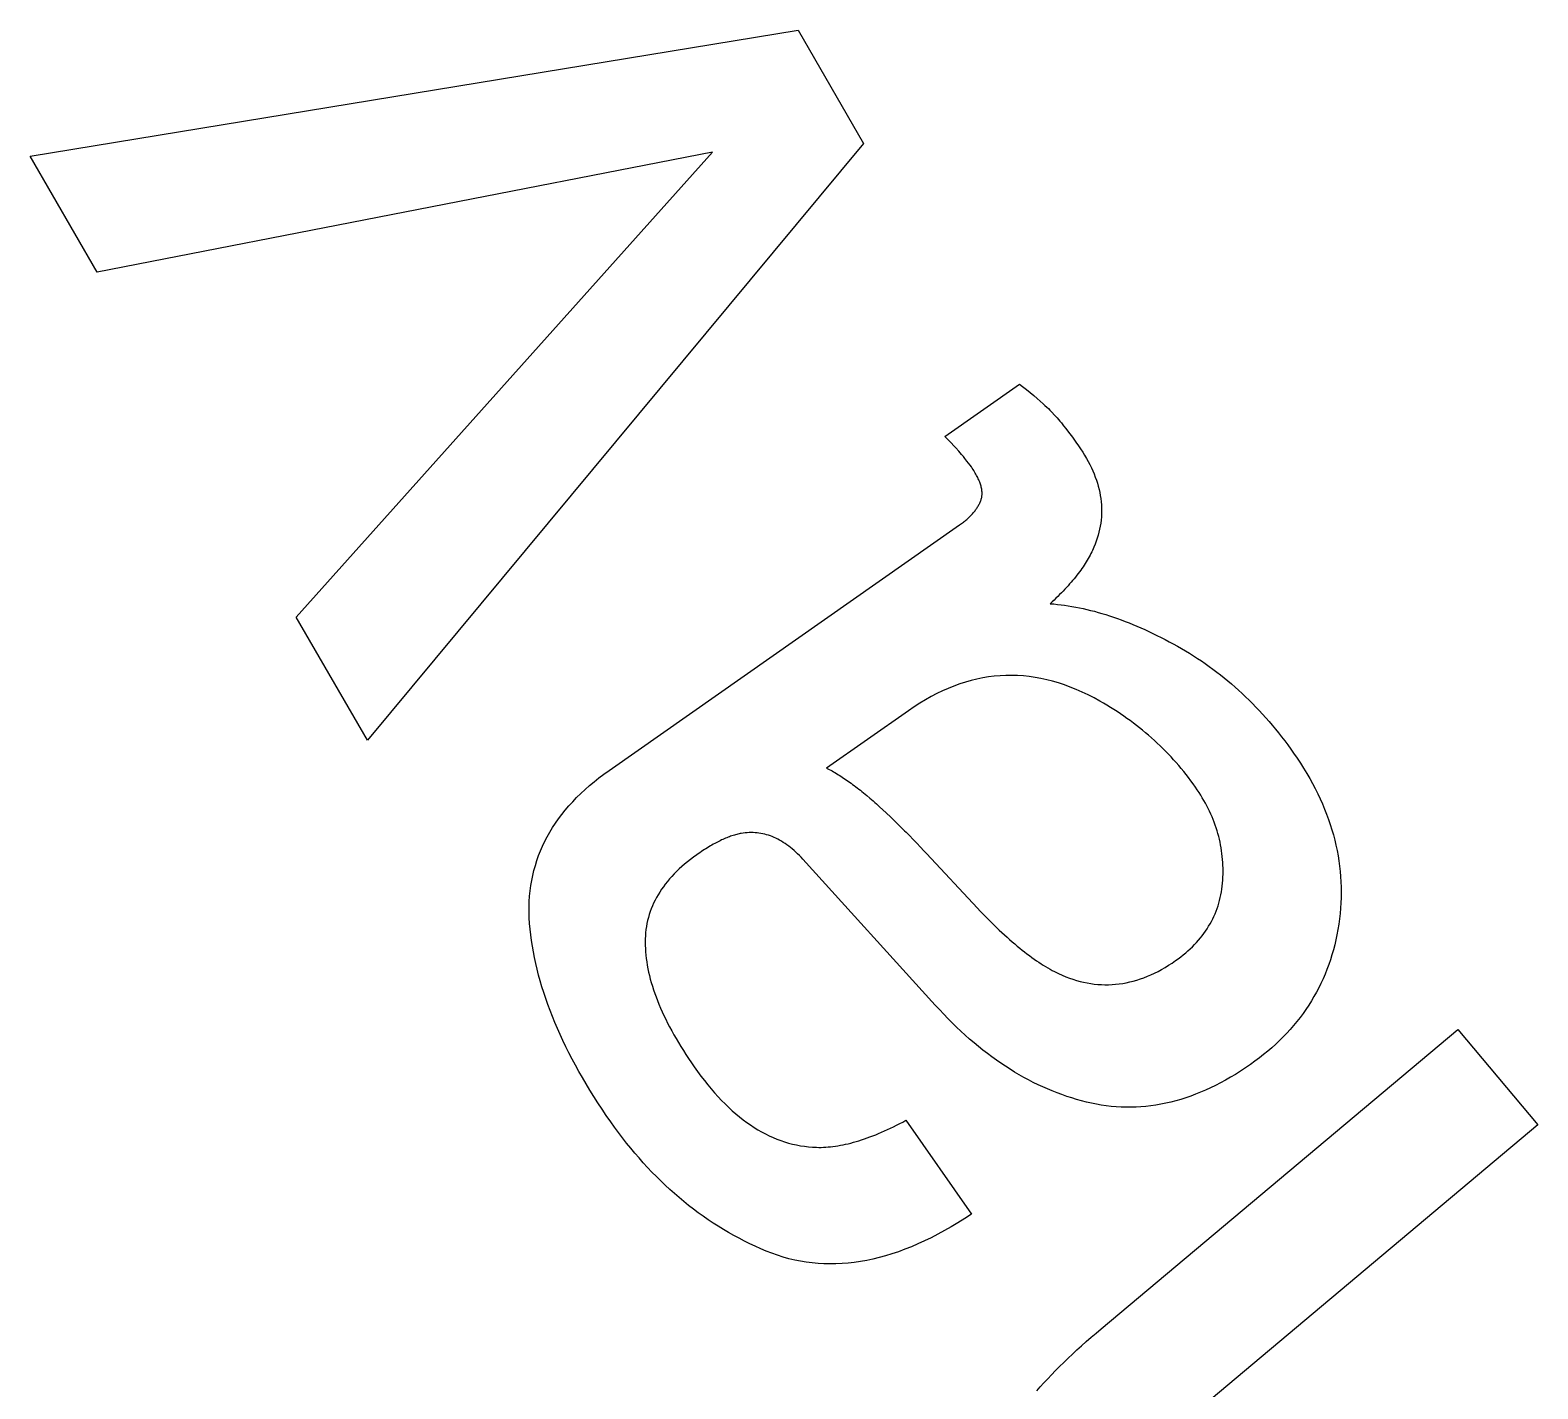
# Model space of a CAD drawing. Header units: metres. Extents: x -53 to 53, y -52 to 53.
# Drawn here: x -35.55 to -28.79, y -24.28 to -18.19 of the extents above; entities that cross this region are included whole.
import ezdxf

# ---------------------------------------------------------------- set-up
doc = ezdxf.new("R2010")
doc.units = ezdxf.units.M

msp = doc.modelspace()

# ---------------------------------------------------------------- linework, layer by layer
for p, q in [((-35.5491, -18.7551), (-32.1059, -18.1909)), ((-32.1059, -18.1909), (-31.8129, -18.6984)), ((-31.8129, -18.6984), (-34.0371, -21.374)), ((-35.2486, -19.2756), (-35.5491, -18.7551)), ((-32.4902, -18.7373), (-35.2486, -19.2756)), ((-34.3556, -20.8223), (-32.4902, -18.7373)), ((-31.4478, -20.0121), (-31.1127, -19.7775)), ((-31.1127, -19.7775), (-31.1002, -19.7874)), ((-31.1002, -19.7874), (-31.0822, -19.8018)), ((-31.0822, -19.8018), (-31.0652, -19.8156)), ((-31.0652, -19.8156), (-31.0491, -19.8289)), ((-31.0491, -19.8289), (-31.0341, -19.8416)), ((-31.0341, -19.8416), (-31.02, -19.8538)), ((-31.02, -19.8538), (-31.0069, -19.8655)), ((-31.0069, -19.8655), (-30.9987, -19.873)), ((-30.9987, -19.873), (-30.991, -19.8802)), ((-30.991, -19.8802), (-30.9837, -19.8872)), ((-30.9837, -19.8872), (-30.9768, -19.8939)), ((-30.9768, -19.8939), (-30.9736, -19.8972)), ((-30.9736, -19.8972), (-30.9673, -19.9036)), ((-30.9673, -19.9036), (-30.9559, -19.9159)), ((-30.9559, -19.9159), (-30.95, -19.9223)), ((-30.95, -19.9223), (-30.944, -19.9291)), ((-30.944, -19.9291), (-30.9378, -19.9363)), ((-30.9378, -19.9363), (-30.9315, -19.9437)), ((-30.9315, -19.9437), (-30.925, -19.9516)), ((-30.925, -19.9516), (-30.9151, -19.9639)), ((-30.9151, -19.9639), (-30.9048, -19.977)), ((-30.9048, -19.977), (-30.8978, -19.9862)), ((-30.8978, -19.9862), (-30.8869, -20.0005)), ((-30.8869, -20.0005), (-30.8757, -20.0157)), ((-31.4345, -20.0256), (-31.4478, -20.0121)), ((-31.4195, -20.0412), (-31.4345, -20.0256)), ((-31.4072, -20.0544), (-31.4195, -20.0412)), ((-31.3992, -20.063), (-31.4072, -20.0544)), ((-31.3857, -20.078), (-31.3992, -20.063)), ((-31.373, -20.0926), (-31.3857, -20.078)), ((-30.8757, -20.0157), (-30.8604, -20.037)), ((-30.8604, -20.037), (-30.8484, -20.0539)), ((-30.8484, -20.0539), (-30.8388, -20.068)), ((-30.8388, -20.068), (-30.8296, -20.0821)), ((-31.3644, -20.1026), (-31.373, -20.0926)), ((-31.3579, -20.1106), (-31.3644, -20.1026)), ((-31.3485, -20.1223), (-31.3579, -20.1106)), ((-31.3412, -20.1319), (-31.3485, -20.1223)), ((-31.3342, -20.1413), (-31.3412, -20.1319)), ((-31.3289, -20.1487), (-31.3342, -20.1413)), ((-30.8296, -20.0821), (-30.8209, -20.0961)), ((-30.8209, -20.0961), (-30.8127, -20.1102)), ((-30.8127, -20.1102), (-30.8049, -20.1242)), ((-30.8049, -20.1242), (-30.7977, -20.1382)), ((-30.7977, -20.1382), (-30.7908, -20.1521)), ((-31.3251, -20.1543), (-31.3289, -20.1487)), ((-31.3214, -20.1598), (-31.3251, -20.1543)), ((-31.3179, -20.1652), (-31.3214, -20.1598)), ((-31.3145, -20.1706), (-31.3179, -20.1652)), ((-31.3113, -20.1759), (-31.3145, -20.1706)), ((-31.3083, -20.1812), (-31.3113, -20.1759)), ((-31.3054, -20.1864), (-31.3083, -20.1812)), ((-31.3027, -20.1915), (-31.3054, -20.1864)), ((-31.3001, -20.1966), (-31.3027, -20.1915)), ((-31.2977, -20.2016), (-31.3001, -20.1966)), ((-31.2955, -20.2066), (-31.2977, -20.2016)), ((-31.2934, -20.2115), (-31.2955, -20.2066)), ((-31.2914, -20.2163), (-31.2934, -20.2115)), ((-30.7908, -20.1521), (-30.7845, -20.1661)), ((-30.7845, -20.1661), (-30.7787, -20.18)), ((-30.7787, -20.18), (-30.7733, -20.1939)), ((-30.7733, -20.1939), (-30.7683, -20.2078)), ((-30.7683, -20.2078), (-30.7639, -20.2217)), ((-31.2897, -20.2211), (-31.2914, -20.2163)), ((-31.2881, -20.2258), (-31.2897, -20.2211)), ((-31.2866, -20.2304), (-31.2881, -20.2258)), ((-31.2854, -20.235), (-31.2866, -20.2304)), ((-31.2842, -20.2395), (-31.2854, -20.235)), ((-31.2833, -20.244), (-31.2842, -20.2395)), ((-31.2825, -20.2484), (-31.2833, -20.244)), ((-31.2818, -20.2527), (-31.2825, -20.2484)), ((-31.2814, -20.257), (-31.2818, -20.2527)), ((-31.2818, -20.2812), (-31.2814, -20.2773)), ((-31.281, -20.2611), (-31.2814, -20.257)), ((-31.2814, -20.2773), (-31.281, -20.2734)), ((-31.2809, -20.2653), (-31.281, -20.2611)), ((-31.281, -20.2734), (-31.2809, -20.2694)), ((-31.2809, -20.2694), (-31.2809, -20.2653)), ((-30.7639, -20.2217), (-30.7599, -20.2355)), ((-30.7599, -20.2355), (-30.7564, -20.2494)), ((-30.7564, -20.2494), (-30.7533, -20.2632)), ((-30.7533, -20.2632), (-30.7508, -20.277)), ((-30.7508, -20.277), (-30.7487, -20.2907)), ((-31.3178, -20.3515), (-31.3151, -20.3482)), ((-31.3151, -20.3482), (-31.3125, -20.3448)), ((-31.3125, -20.3448), (-31.31, -20.3415)), ((-31.31, -20.3415), (-31.3076, -20.3381)), ((-31.3076, -20.3381), (-31.3052, -20.3347)), ((-31.3052, -20.3347), (-31.3029, -20.3313)), ((-31.3029, -20.3313), (-31.3008, -20.3278)), ((-31.3008, -20.3278), (-31.2987, -20.3244)), ((-31.2987, -20.3244), (-31.2967, -20.3209)), ((-31.2967, -20.3209), (-31.2948, -20.3174)), ((-31.2948, -20.3174), (-31.293, -20.3139)), ((-31.293, -20.3139), (-31.2913, -20.3104)), ((-31.2913, -20.3104), (-31.2897, -20.3069)), ((-31.2897, -20.3069), (-31.2881, -20.3033)), ((-31.2881, -20.3033), (-31.2867, -20.2997)), ((-31.2867, -20.2997), (-31.2854, -20.2961)), ((-31.2854, -20.2961), (-31.2843, -20.2925)), ((-31.2843, -20.2925), (-31.2833, -20.2888)), ((-31.2833, -20.2888), (-31.2825, -20.285)), ((-31.2825, -20.285), (-31.2818, -20.2812)), ((-30.7487, -20.2907), (-30.7471, -20.3045)), ((-30.7471, -20.3045), (-30.7459, -20.3182)), ((-30.7459, -20.3182), (-30.7452, -20.3319)), ((-30.745, -20.3456), (-30.7453, -20.3593)), ((-30.7452, -20.3319), (-30.745, -20.3456)), ((-32.9532, -21.5094), (-31.3813, -20.4087)), ((-31.3813, -20.4087), (-31.377, -20.4057)), ((-31.377, -20.4057), (-31.3728, -20.4026)), ((-31.3728, -20.4026), (-31.3687, -20.3996)), ((-31.3687, -20.3996), (-31.3647, -20.3965)), ((-31.3647, -20.3965), (-31.3608, -20.3934)), ((-31.3608, -20.3934), (-31.3569, -20.3902)), ((-31.3569, -20.3902), (-31.3532, -20.3871)), ((-31.3532, -20.3871), (-31.3495, -20.384)), ((-31.3495, -20.384), (-31.346, -20.3808)), ((-31.346, -20.3808), (-31.3425, -20.3776)), ((-31.3425, -20.3776), (-31.3391, -20.3744)), ((-31.3391, -20.3744), (-31.3358, -20.3712)), ((-31.3358, -20.3712), (-31.3326, -20.368)), ((-31.3326, -20.368), (-31.3294, -20.3647)), ((-31.3294, -20.3647), (-31.3264, -20.3615)), ((-31.3264, -20.3615), (-31.3234, -20.3582)), ((-31.3234, -20.3582), (-31.3206, -20.3549)), ((-31.3206, -20.3549), (-31.3178, -20.3515)), ((-30.751, -20.4138), (-30.7536, -20.4274)), ((-30.7489, -20.4002), (-30.751, -20.4138)), ((-30.7472, -20.3866), (-30.7489, -20.4002)), ((-30.746, -20.373), (-30.7472, -20.3866)), ((-30.7453, -20.3593), (-30.746, -20.373)), ((-30.7688, -20.4815), (-30.7738, -20.4949)), ((-30.7643, -20.468), (-30.7688, -20.4815)), ((-30.7603, -20.4545), (-30.7643, -20.468)), ((-30.7567, -20.4409), (-30.7603, -20.4545)), ((-30.7536, -20.4274), (-30.7567, -20.4409)), ((-30.7964, -20.5444), (-30.8004, -20.5518)), ((-30.7926, -20.5372), (-30.7964, -20.5444)), ((-30.789, -20.5299), (-30.7926, -20.5372)), ((-30.7856, -20.5227), (-30.789, -20.5299)), ((-30.7823, -20.5155), (-30.7856, -20.5227)), ((-30.7792, -20.5084), (-30.7823, -20.5155)), ((-30.7738, -20.4949), (-30.7792, -20.5084)), ((-30.8387, -20.6115), (-30.8443, -20.6191)), ((-30.8333, -20.6039), (-30.8387, -20.6115)), ((-30.828, -20.5963), (-30.8333, -20.6039)), ((-30.823, -20.5888), (-30.828, -20.5963)), ((-30.8181, -20.5814), (-30.823, -20.5888)), ((-30.8134, -20.5739), (-30.8181, -20.5814)), ((-30.8089, -20.5665), (-30.8134, -20.5739)), ((-30.8046, -20.5591), (-30.8089, -20.5665)), ((-30.8004, -20.5518), (-30.8046, -20.5591)), ((-30.8954, -20.6812), (-30.9026, -20.6891)), ((-30.8884, -20.6733), (-30.8954, -20.6812)), ((-30.8815, -20.6654), (-30.8884, -20.6733)), ((-30.8749, -20.6576), (-30.8815, -20.6654)), ((-30.8684, -20.6499), (-30.8749, -20.6576)), ((-30.8621, -20.6421), (-30.8684, -20.6499)), ((-30.856, -20.6344), (-30.8621, -20.6421)), ((-30.85, -20.6267), (-30.856, -20.6344)), ((-30.8443, -20.6191), (-30.85, -20.6267)), ((-30.9666, -20.7535), (-30.9754, -20.7617)), ((-30.9579, -20.7453), (-30.9666, -20.7535)), ((-30.9495, -20.7372), (-30.9579, -20.7453)), ((-30.9412, -20.7291), (-30.9495, -20.7372)), ((-30.9331, -20.721), (-30.9412, -20.7291)), ((-30.9252, -20.713), (-30.9331, -20.721)), ((-30.9175, -20.705), (-30.9252, -20.713)), ((-30.91, -20.697), (-30.9175, -20.705)), ((-30.9026, -20.6891), (-30.91, -20.697)), ((-30.9754, -20.7617), (-30.9593, -20.763)), ((-30.9593, -20.763), (-30.9431, -20.7646)), ((-30.9431, -20.7646), (-30.9268, -20.7665)), ((-30.9268, -20.7665), (-30.9105, -20.7687)), ((-30.9105, -20.7687), (-30.8941, -20.7711)), ((-30.8941, -20.7711), (-30.8776, -20.7738)), ((-30.8776, -20.7738), (-30.8611, -20.7768)), ((-30.8611, -20.7768), (-30.8445, -20.7801)), ((-30.8445, -20.7801), (-30.8278, -20.7836)), ((-30.8278, -20.7836), (-30.811, -20.7874)), ((-30.811, -20.7874), (-30.7942, -20.7915)), ((-30.7942, -20.7915), (-30.7773, -20.7959)), ((-30.7773, -20.7959), (-30.7603, -20.8006)), ((-30.7603, -20.8006), (-30.7432, -20.8055)), ((-30.7432, -20.8055), (-30.7261, -20.8107)), ((-30.7261, -20.8107), (-30.7089, -20.8162)), ((-30.7089, -20.8162), (-30.6916, -20.822)), ((-34.0371, -21.374), (-34.3556, -20.8223)), ((-30.6916, -20.822), (-30.6742, -20.828)), ((-30.6742, -20.828), (-30.6568, -20.8343)), ((-30.6568, -20.8343), (-30.6393, -20.8409)), ((-30.6393, -20.8409), (-30.6217, -20.8478)), ((-30.6217, -20.8478), (-30.6041, -20.855)), ((-30.6041, -20.855), (-30.5864, -20.8624)), ((-30.5864, -20.8624), (-30.5686, -20.8701)), ((-30.5686, -20.8701), (-30.5507, -20.8781)), ((-30.5507, -20.8781), (-30.5328, -20.8864)), ((-30.5328, -20.8864), (-30.5147, -20.8949)), ((-30.5147, -20.8949), (-30.4966, -20.9037)), ((-30.4966, -20.9037), (-30.4785, -20.9128)), ((-30.4785, -20.9128), (-30.4602, -20.9222)), ((-30.4602, -20.9222), (-30.4419, -20.9319)), ((-30.4419, -20.9319), (-30.4235, -20.9418)), ((-30.4235, -20.9418), (-30.4051, -20.952)), ((-30.4051, -20.952), (-30.3867, -20.9625)), ((-30.3867, -20.9625), (-30.3685, -20.9732)), ((-30.3685, -20.9732), (-30.3504, -20.9841)), ((-30.3504, -20.9841), (-30.3325, -20.9953)), ((-30.3325, -20.9953), (-30.3148, -21.0068)), ((-30.3148, -21.0068), (-30.2972, -21.0185)), ((-30.2972, -21.0185), (-30.2798, -21.0305)), ((-31.2519, -21.0901), (-31.2778, -21.0944)), ((-31.2259, -21.0869), (-31.2519, -21.0901)), ((-31.1999, -21.0846), (-31.2259, -21.0869)), ((-31.1739, -21.0833), (-31.1999, -21.0846)), ((-31.1478, -21.083), (-31.1739, -21.0833)), ((-31.1217, -21.0837), (-31.1478, -21.083)), ((-31.0956, -21.0854), (-31.1217, -21.0837)), ((-31.0694, -21.0882), (-31.0956, -21.0854)), ((-31.0432, -21.0919), (-31.0694, -21.0882)), ((-31.0169, -21.0966), (-31.0432, -21.0919)), ((-30.2798, -21.0305), (-30.2626, -21.0427)), ((-30.2626, -21.0427), (-30.2455, -21.0552)), ((-30.2455, -21.0552), (-30.2285, -21.0679)), ((-30.2285, -21.0679), (-30.2118, -21.0809)), ((-30.2118, -21.0809), (-30.1952, -21.0942)), ((-31.4582, -21.1525), (-31.4838, -21.1648)), ((-31.4325, -21.1412), (-31.4582, -21.1525)), ((-31.4068, -21.1309), (-31.4325, -21.1412)), ((-31.3811, -21.1216), (-31.4068, -21.1309)), ((-31.3553, -21.1133), (-31.3811, -21.1216)), ((-31.3295, -21.106), (-31.3553, -21.1133)), ((-31.3037, -21.0997), (-31.3295, -21.106)), ((-31.2778, -21.0944), (-31.3037, -21.0997)), ((-30.9906, -21.1023), (-31.0169, -21.0966)), ((-30.9643, -21.109), (-30.9906, -21.1023)), ((-30.9379, -21.1168), (-30.9643, -21.109)), ((-30.9115, -21.1255), (-30.9379, -21.1168)), ((-30.8851, -21.1352), (-30.9115, -21.1255)), ((-30.8586, -21.1459), (-30.8851, -21.1352)), ((-30.8321, -21.1577), (-30.8586, -21.1459)), ((-30.8055, -21.1704), (-30.8321, -21.1577)), ((-30.1952, -21.0942), (-30.1787, -21.1077)), ((-30.1787, -21.1077), (-30.1624, -21.1214)), ((-30.1624, -21.1214), (-30.1463, -21.1355)), ((-30.1463, -21.1355), (-30.1304, -21.1497)), ((-30.1304, -21.1497), (-30.1146, -21.1643)), ((-31.5859, -21.2239), (-31.6114, -21.2412)), ((-31.5604, -21.2076), (-31.5859, -21.2239)), ((-31.5349, -21.1924), (-31.5604, -21.2076)), ((-31.5094, -21.1781), (-31.5349, -21.1924)), ((-31.4838, -21.1648), (-31.5094, -21.1781)), ((-30.7789, -21.1841), (-30.8055, -21.1704)), ((-30.7523, -21.1989), (-30.7789, -21.1841)), ((-30.7365, -21.2079), (-30.7523, -21.1989)), ((-30.7209, -21.217), (-30.7365, -21.2079)), ((-30.7055, -21.2264), (-30.7209, -21.217)), ((-30.6902, -21.2359), (-30.7055, -21.2264)), ((-30.1146, -21.1643), (-30.0989, -21.1791)), ((-30.0989, -21.1791), (-30.0835, -21.1941)), ((-30.0835, -21.1941), (-30.0681, -21.2094)), ((-30.0681, -21.2094), (-30.053, -21.225)), ((-30.053, -21.225), (-30.038, -21.2408)), ((-31.6114, -21.2412), (-31.9783, -21.4982)), ((-30.6751, -21.2456), (-30.6902, -21.2359)), ((-30.6602, -21.2554), (-30.6751, -21.2456)), ((-30.6455, -21.2655), (-30.6602, -21.2554)), ((-30.631, -21.2756), (-30.6455, -21.2655)), ((-30.6166, -21.286), (-30.631, -21.2756)), ((-30.6024, -21.2965), (-30.6166, -21.286)), ((-30.038, -21.2408), (-30.0231, -21.2569)), ((-30.0231, -21.2569), (-30.0085, -21.2732)), ((-30.0085, -21.2732), (-29.994, -21.2898)), ((-29.994, -21.2898), (-29.9796, -21.3066)), ((-30.5883, -21.3071), (-30.6024, -21.2965)), ((-30.5745, -21.318), (-30.5883, -21.3071)), ((-30.5608, -21.329), (-30.5745, -21.318)), ((-30.5473, -21.3401), (-30.5608, -21.329)), ((-30.534, -21.3515), (-30.5473, -21.3401)), ((-30.5208, -21.363), (-30.534, -21.3515)), ((-29.9796, -21.3066), (-29.9654, -21.3237)), ((-29.9654, -21.3237), (-29.9514, -21.3411)), ((-29.9514, -21.3411), (-29.9375, -21.3587)), ((-29.9375, -21.3587), (-29.9238, -21.3766)), ((-30.5078, -21.3746), (-30.5208, -21.363)), ((-30.495, -21.3865), (-30.5078, -21.3746)), ((-30.4824, -21.3985), (-30.495, -21.3865)), ((-30.4699, -21.4106), (-30.4824, -21.3985)), ((-30.4577, -21.423), (-30.4699, -21.4106)), ((-30.4456, -21.4355), (-30.4577, -21.423)), ((-29.9238, -21.3766), (-29.9103, -21.3947)), ((-29.9103, -21.3947), (-29.8969, -21.4131)), ((-29.8969, -21.4131), (-29.8837, -21.4317)), ((-30.4336, -21.4481), (-30.4456, -21.4355)), ((-30.4219, -21.461), (-30.4336, -21.4481)), ((-30.4103, -21.4739), (-30.4219, -21.461)), ((-30.3989, -21.4871), (-30.4103, -21.4739)), ((-30.3877, -21.5004), (-30.3989, -21.4871)), ((-29.8837, -21.4317), (-29.8681, -21.4543)), ((-29.8681, -21.4543), (-29.8532, -21.477)), ((-29.8532, -21.477), (-29.8389, -21.4996)), ((-33.041, -21.5773), (-33.0202, -21.5599)), ((-33.0202, -21.5599), (-32.9986, -21.5428)), ((-32.9986, -21.5428), (-32.9763, -21.526)), ((-32.9763, -21.526), (-32.9532, -21.5094)), ((-31.9783, -21.4982), (-31.9721, -21.5014)), ((-31.9721, -21.5014), (-31.9659, -21.5047)), ((-31.9659, -21.5047), (-31.9596, -21.5081)), ((-31.9596, -21.5081), (-31.9533, -21.5116)), ((-31.9533, -21.5116), (-31.9469, -21.5152)), ((-31.9469, -21.5152), (-31.9406, -21.5189)), ((-31.9406, -21.5189), (-31.9341, -21.5227)), ((-31.9341, -21.5227), (-31.9277, -21.5267)), ((-31.9277, -21.5267), (-31.9212, -21.5307)), ((-31.9212, -21.5307), (-31.9147, -21.5348)), ((-31.9147, -21.5348), (-31.9081, -21.5391)), ((-31.9081, -21.5391), (-31.9015, -21.5434)), ((-31.9015, -21.5434), (-31.8948, -21.5479)), ((-31.8948, -21.5479), (-31.8882, -21.5524)), ((-31.8882, -21.5524), (-31.8815, -21.5571)), ((-31.8815, -21.5571), (-31.8747, -21.5619)), ((-31.8747, -21.5619), (-31.868, -21.5667)), ((-30.3767, -21.5139), (-30.3877, -21.5004)), ((-30.3658, -21.5275), (-30.3767, -21.5139)), ((-30.3551, -21.5414), (-30.3658, -21.5275)), ((-30.3446, -21.5553), (-30.3551, -21.5414)), ((-30.3342, -21.5695), (-30.3446, -21.5553)), ((-29.8389, -21.4996), (-29.8251, -21.5224)), ((-29.8251, -21.5224), (-29.8119, -21.5451)), ((-29.8119, -21.5451), (-29.7993, -21.5679)), ((-33.1165, -21.6493), (-33.0988, -21.6309)), ((-33.0988, -21.6309), (-33.0803, -21.6128)), ((-33.0803, -21.6128), (-33.061, -21.5949)), ((-33.061, -21.5949), (-33.041, -21.5773)), ((-31.868, -21.5667), (-31.8611, -21.5717)), ((-31.8611, -21.5717), (-31.8543, -21.5768)), ((-31.8543, -21.5768), (-31.8474, -21.582)), ((-31.8474, -21.582), (-31.8405, -21.5873)), ((-31.8405, -21.5873), (-31.8335, -21.5927)), ((-31.8335, -21.5927), (-31.8265, -21.5982)), ((-31.8265, -21.5982), (-31.8195, -21.6038)), ((-31.8195, -21.6038), (-31.8124, -21.6095)), ((-31.8124, -21.6095), (-31.8053, -21.6153)), ((-31.8053, -21.6153), (-31.7982, -21.6212)), ((-31.7982, -21.6212), (-31.7838, -21.6334)), ((-30.3241, -21.5838), (-30.3342, -21.5695)), ((-30.3159, -21.5956), (-30.3241, -21.5838)), ((-30.3081, -21.6075), (-30.3159, -21.5956)), ((-30.3005, -21.6195), (-30.3081, -21.6075)), ((-30.2932, -21.6315), (-30.3005, -21.6195)), ((-30.2861, -21.6435), (-30.2932, -21.6315)), ((-29.7993, -21.5679), (-29.7873, -21.5908)), ((-29.7873, -21.5908), (-29.7759, -21.6137)), ((-29.7759, -21.6137), (-29.7651, -21.6366)), ((-33.165, -21.7061), (-33.1496, -21.6869)), ((-33.1496, -21.6869), (-33.1334, -21.668)), ((-33.1334, -21.668), (-33.1165, -21.6493)), ((-31.7838, -21.6334), (-31.7766, -21.6396)), ((-31.7766, -21.6396), (-31.7693, -21.646)), ((-31.7693, -21.646), (-31.762, -21.6524)), ((-31.762, -21.6524), (-31.7547, -21.659)), ((-31.7547, -21.659), (-31.7402, -21.6722)), ((-31.7402, -21.6722), (-31.7258, -21.6854)), ((-31.7258, -21.6854), (-31.7115, -21.6987)), ((-31.7115, -21.6987), (-31.6903, -21.7187)), ((-30.2794, -21.6556), (-30.2861, -21.6435)), ((-30.2729, -21.6678), (-30.2794, -21.6556)), ((-30.2667, -21.6799), (-30.2729, -21.6678)), ((-30.2608, -21.6922), (-30.2667, -21.6799)), ((-30.2552, -21.7045), (-30.2608, -21.6922)), ((-29.7651, -21.6366), (-29.7549, -21.6595)), ((-29.7549, -21.6595), (-29.7452, -21.6825)), ((-29.7452, -21.6825), (-29.7361, -21.7056)), ((-33.219, -21.7855), (-33.2066, -21.7653)), ((-33.2066, -21.7653), (-33.1935, -21.7453)), ((-33.1935, -21.7453), (-33.1797, -21.7256)), ((-33.1797, -21.7256), (-33.165, -21.7061)), ((-31.6903, -21.7187), (-31.6694, -21.7388)), ((-31.6694, -21.7388), (-31.6556, -21.7522)), ((-31.6556, -21.7522), (-31.642, -21.7657)), ((-31.642, -21.7657), (-31.6284, -21.7791)), ((-30.2498, -21.7168), (-30.2552, -21.7045)), ((-30.2447, -21.7292), (-30.2498, -21.7168)), ((-30.2399, -21.7417), (-30.2447, -21.7292)), ((-30.2353, -21.7542), (-30.2399, -21.7417)), ((-30.2311, -21.7667), (-30.2353, -21.7542)), ((-30.2271, -21.7793), (-30.2311, -21.7667)), ((-29.7361, -21.7056), (-29.7277, -21.7287)), ((-29.7277, -21.7287), (-29.7198, -21.7518)), ((-29.7198, -21.7518), (-29.7125, -21.7749)), ((-33.2514, -21.8478), (-33.2413, -21.8268)), ((-33.2413, -21.8268), (-33.2305, -21.806)), ((-33.2305, -21.806), (-33.219, -21.7855)), ((-32.4734, -21.8333), (-32.4797, -21.8367)), ((-32.4671, -21.83), (-32.4734, -21.8333)), ((-32.4609, -21.8269), (-32.4671, -21.83)), ((-32.4548, -21.8239), (-32.4609, -21.8269)), ((-32.4487, -21.8209), (-32.4548, -21.8239)), ((-32.4427, -21.8181), (-32.4487, -21.8209)), ((-32.4368, -21.8155), (-32.4427, -21.8181)), ((-32.4309, -21.8129), (-32.4368, -21.8155)), ((-32.4251, -21.8105), (-32.4309, -21.8129)), ((-32.4194, -21.8082), (-32.4251, -21.8105)), ((-32.4137, -21.8061), (-32.4194, -21.8082)), ((-32.4081, -21.804), (-32.4137, -21.8061)), ((-32.4025, -21.8021), (-32.4081, -21.804)), ((-32.397, -21.8003), (-32.4025, -21.8021)), ((-32.3916, -21.7987), (-32.397, -21.8003)), ((-32.3862, -21.7971), (-32.3916, -21.7987)), ((-32.3809, -21.7957), (-32.3862, -21.7971)), ((-32.3757, -21.7944), (-32.3809, -21.7957)), ((-32.3705, -21.7933), (-32.3757, -21.7944)), ((-32.3654, -21.7922), (-32.3705, -21.7933)), ((-32.3603, -21.7913), (-32.3654, -21.7922)), ((-32.3514, -21.7899), (-32.3603, -21.7913)), ((-32.3425, -21.7889), (-32.3514, -21.7899)), ((-32.3337, -21.7881), (-32.3425, -21.7889)), ((-32.3249, -21.7877), (-32.3337, -21.7881)), ((-32.3161, -21.7875), (-32.3249, -21.7877)), ((-32.3074, -21.7877), (-32.3161, -21.7875)), ((-32.2986, -21.7881), (-32.3074, -21.7877)), ((-32.29, -21.7889), (-32.2986, -21.7881)), ((-32.2813, -21.79), (-32.29, -21.7889)), ((-32.2727, -21.7913), (-32.2813, -21.79)), ((-32.2642, -21.793), (-32.2727, -21.7913)), ((-32.2556, -21.795), (-32.2642, -21.793)), ((-32.2471, -21.7973), (-32.2556, -21.795)), ((-32.2386, -21.7999), (-32.2471, -21.7973)), ((-32.2302, -21.8027), (-32.2386, -21.7999)), ((-32.2218, -21.8059), (-32.2302, -21.8027)), ((-32.2134, -21.8094), (-32.2218, -21.8059)), ((-32.2051, -21.8132), (-32.2134, -21.8094)), ((-32.1968, -21.8174), (-32.2051, -21.8132)), ((-32.1885, -21.8218), (-32.1968, -21.8174)), ((-32.1803, -21.8265), (-32.1885, -21.8218)), ((-32.1721, -21.8315), (-32.1803, -21.8265)), ((-32.1639, -21.8368), (-32.1721, -21.8315)), ((-31.6284, -21.7791), (-31.6216, -21.7859)), ((-31.6216, -21.7859), (-31.6083, -21.7995)), ((-31.6083, -21.7995), (-31.5884, -21.8199)), ((-31.5884, -21.8199), (-31.5753, -21.8335)), ((-31.5753, -21.8335), (-31.5559, -21.8541)), ((-30.2234, -21.7919), (-30.2271, -21.7793)), ((-30.2199, -21.8046), (-30.2234, -21.7919)), ((-30.2168, -21.8174), (-30.2199, -21.8046)), ((-30.2139, -21.8302), (-30.2168, -21.8174)), ((-30.2113, -21.843), (-30.2139, -21.8302)), ((-29.7125, -21.7749), (-29.7057, -21.7981)), ((-29.7057, -21.7981), (-29.6996, -21.8213)), ((-29.6996, -21.8213), (-29.6941, -21.8446)), ((-33.2769, -21.9125), (-33.2691, -21.8907)), ((-33.2691, -21.8907), (-33.2606, -21.8691)), ((-33.2606, -21.8691), (-33.2514, -21.8478)), ((-32.5746, -21.8976), (-32.5883, -21.9079)), ((-32.5603, -21.8874), (-32.5746, -21.8976)), ((-32.5533, -21.8825), (-32.5603, -21.8874)), ((-32.5463, -21.8777), (-32.5533, -21.8825)), ((-32.5393, -21.8731), (-32.5463, -21.8777)), ((-32.5325, -21.8685), (-32.5393, -21.8731)), ((-32.5256, -21.8641), (-32.5325, -21.8685)), ((-32.5189, -21.8598), (-32.5256, -21.8641)), ((-32.5122, -21.8557), (-32.5189, -21.8598)), ((-32.5056, -21.8516), (-32.5122, -21.8557)), ((-32.499, -21.8477), (-32.5056, -21.8516)), ((-32.4925, -21.8439), (-32.499, -21.8477)), ((-32.4861, -21.8403), (-32.4925, -21.8439)), ((-32.4797, -21.8367), (-32.4861, -21.8403)), ((-32.1558, -21.8425), (-32.1639, -21.8368)), ((-32.1477, -21.8484), (-32.1558, -21.8425)), ((-32.1396, -21.8546), (-32.1477, -21.8484)), ((-32.1316, -21.8611), (-32.1396, -21.8546)), ((-32.1236, -21.868), (-32.1316, -21.8611)), ((-32.1156, -21.8751), (-32.1236, -21.868)), ((-32.1077, -21.8826), (-32.1156, -21.8751)), ((-32.0998, -21.8903), (-32.1077, -21.8826)), ((-32.092, -21.8984), (-32.0998, -21.8903)), ((-32.0841, -21.9068), (-32.092, -21.8984)), ((-31.5559, -21.8541), (-31.5431, -21.8678)), ((-31.5431, -21.8678), (-31.5304, -21.8816)), ((-31.5304, -21.8816), (-31.3015, -22.1266)), ((-30.209, -21.8559), (-30.2113, -21.843)), ((-30.2069, -21.8688), (-30.209, -21.8559)), ((-30.2051, -21.8818), (-30.2069, -21.8688)), ((-30.2036, -21.8949), (-30.2051, -21.8818)), ((-30.2024, -21.908), (-30.2036, -21.8949)), ((-29.6941, -21.8446), (-29.6891, -21.8679)), ((-29.6891, -21.8679), (-29.6848, -21.8913)), ((-29.6848, -21.8913), (-29.681, -21.9147)), ((-33.2954, -21.9795), (-33.29, -21.9569)), ((-33.29, -21.9569), (-33.2838, -21.9346)), ((-33.2838, -21.9346), (-33.2769, -21.9125)), ((-32.6504, -21.9615), (-32.6615, -21.9726)), ((-32.6389, -21.9505), (-32.6504, -21.9615)), ((-32.627, -21.9397), (-32.6389, -21.9505)), ((-32.6145, -21.9289), (-32.627, -21.9397)), ((-32.6017, -21.9184), (-32.6145, -21.9289)), ((-32.5883, -21.9079), (-32.6017, -21.9184)), ((-31.4908, -22.5607), (-32.0841, -21.9068)), ((-30.2015, -21.9211), (-30.2024, -21.908)), ((-30.2008, -21.9343), (-30.2015, -21.9211)), ((-30.2004, -21.9476), (-30.2008, -21.9343)), ((-30.2005, -21.9742), (-30.2003, -21.9608)), ((-30.2003, -21.9608), (-30.2004, -21.9476)), ((-29.681, -21.9147), (-29.6778, -21.9381)), ((-29.6778, -21.9381), (-29.6752, -21.9615)), ((-29.6752, -21.9615), (-29.6731, -21.985)), ((-33.3071, -22.0489), (-33.3039, -22.0255)), ((-33.3039, -22.0255), (-33.3001, -22.0024)), ((-33.3001, -22.0024), (-33.2954, -21.9795)), ((-32.71, -22.0301), (-32.7184, -22.042)), ((-32.7012, -22.0183), (-32.71, -22.0301)), ((-32.692, -22.0067), (-32.7012, -22.0183)), ((-32.6823, -21.9952), (-32.692, -22.0067)), ((-32.6721, -21.9838), (-32.6823, -21.9952)), ((-32.6615, -21.9726), (-32.6721, -21.9838)), ((-30.2057, -22.0408), (-30.204, -22.0277)), ((-30.204, -22.0277), (-30.2026, -22.0144)), ((-30.2026, -22.0144), (-30.2016, -22.001)), ((-30.2016, -22.001), (-30.2009, -21.9876)), ((-30.2009, -21.9876), (-30.2005, -21.9742)), ((-29.6731, -21.985), (-29.6717, -22.0086)), ((-29.6717, -22.0086), (-29.6709, -22.0322)), ((-29.6709, -22.0322), (-29.6706, -22.0558)), ((-33.3118, -22.1206), (-33.311, -22.0965)), ((-33.311, -22.0965), (-33.3094, -22.0725)), ((-33.3094, -22.0725), (-33.3071, -22.0489)), ((-32.7534, -22.1035), (-32.759, -22.1162)), ((-32.7473, -22.0909), (-32.7534, -22.1035)), ((-32.7407, -22.0785), (-32.7473, -22.0909)), ((-32.7337, -22.0662), (-32.7407, -22.0785)), ((-32.7263, -22.054), (-32.7337, -22.0662)), ((-32.7184, -22.042), (-32.7263, -22.054)), ((-30.2229, -22.116), (-30.2192, -22.1039)), ((-30.2192, -22.1039), (-30.2158, -22.0915)), ((-30.2158, -22.0915), (-30.2128, -22.0791)), ((-30.2128, -22.0791), (-30.2101, -22.0664)), ((-30.2101, -22.0664), (-30.2077, -22.0537)), ((-30.2077, -22.0537), (-30.2057, -22.0408)), ((-29.6718, -22.1031), (-29.6733, -22.1269)), ((-29.6709, -22.0794), (-29.6718, -22.1031)), ((-29.6706, -22.0558), (-29.6709, -22.0794)), ((-33.3118, -22.1451), (-33.3118, -22.1206)), ((-33.3111, -22.1698), (-33.3118, -22.1451)), ((-33.3096, -22.1947), (-33.3111, -22.1698)), ((-32.7771, -22.1683), (-32.7805, -22.1817)), ((-32.7732, -22.1551), (-32.7771, -22.1683)), ((-32.769, -22.142), (-32.7732, -22.1551)), ((-32.7642, -22.129), (-32.769, -22.142)), ((-32.759, -22.1162), (-32.7642, -22.129)), ((-31.3015, -22.1266), (-31.289, -22.1398)), ((-31.289, -22.1398), (-31.2765, -22.1527)), ((-31.2765, -22.1527), (-31.2642, -22.1653)), ((-31.2642, -22.1653), (-31.2519, -22.1777)), ((-30.2465, -22.1745), (-30.2411, -22.1631)), ((-30.2411, -22.1631), (-30.2361, -22.1516)), ((-30.2361, -22.1516), (-30.2314, -22.1399)), ((-30.2314, -22.1399), (-30.227, -22.128)), ((-30.227, -22.128), (-30.2229, -22.116)), ((-29.6754, -22.1506), (-29.6781, -22.1745)), ((-29.6733, -22.1269), (-29.6754, -22.1506)), ((-33.3073, -22.22), (-33.3096, -22.1947)), ((-33.3045, -22.2454), (-33.3073, -22.22)), ((-32.7895, -22.2364), (-32.7906, -22.2504)), ((-32.7879, -22.2225), (-32.7895, -22.2364)), ((-32.7859, -22.2088), (-32.7879, -22.2225)), ((-32.7834, -22.1952), (-32.7859, -22.2088)), ((-32.7805, -22.1817), (-32.7834, -22.1952)), ((-31.2519, -22.1777), (-31.2398, -22.1898)), ((-31.2398, -22.1898), (-31.2277, -22.2017)), ((-31.2277, -22.2017), (-31.2157, -22.2132)), ((-31.2157, -22.2132), (-31.2039, -22.2245)), ((-31.2039, -22.2245), (-31.1921, -22.2356)), ((-31.1921, -22.2356), (-31.1804, -22.2463)), ((-30.2937, -22.2499), (-30.286, -22.2396)), ((-30.286, -22.2396), (-30.2786, -22.2291)), ((-30.2786, -22.2291), (-30.2715, -22.2185)), ((-30.2715, -22.2185), (-30.2648, -22.2077)), ((-30.2648, -22.2077), (-30.2583, -22.1968)), ((-30.2583, -22.1968), (-30.2523, -22.1857)), ((-30.2523, -22.1857), (-30.2465, -22.1745)), ((-29.6852, -22.222), (-29.6896, -22.2454)), ((-29.6814, -22.1983), (-29.6852, -22.222)), ((-29.6781, -22.1745), (-29.6814, -22.1983)), ((-33.3011, -22.2709), (-33.3045, -22.2454)), ((-33.2972, -22.2965), (-33.3011, -22.2709)), ((-33.2928, -22.3222), (-33.2972, -22.2965)), ((-32.7913, -22.2646), (-32.7915, -22.2789)), ((-32.7915, -22.2789), (-32.7913, -22.2933)), ((-32.7906, -22.2504), (-32.7913, -22.2646)), ((-32.7913, -22.2933), (-32.7907, -22.3079)), ((-32.7907, -22.3079), (-32.7897, -22.3226)), ((-31.1804, -22.2463), (-31.1688, -22.2568)), ((-31.1688, -22.2568), (-31.1573, -22.267)), ((-31.1573, -22.267), (-31.1459, -22.277)), ((-31.1459, -22.277), (-31.1346, -22.2867)), ((-31.1346, -22.2867), (-31.1234, -22.2961)), ((-31.1234, -22.2961), (-31.1122, -22.3053)), ((-31.1122, -22.3053), (-31.1012, -22.3142)), ((-30.3575, -22.3177), (-30.3474, -22.3085)), ((-30.3474, -22.3085), (-30.3376, -22.2991)), ((-30.3376, -22.2991), (-30.3281, -22.2896)), ((-30.3281, -22.2896), (-30.319, -22.2799)), ((-30.319, -22.2799), (-30.3103, -22.27)), ((-30.3103, -22.27), (-30.3018, -22.26)), ((-30.3018, -22.26), (-30.2937, -22.2499)), ((-29.6998, -22.2913), (-29.7057, -22.3138)), ((-29.6944, -22.2685), (-29.6998, -22.2913)), ((-29.6896, -22.2454), (-29.6944, -22.2685)), ((-33.2878, -22.348), (-33.2928, -22.3222)), ((-33.2822, -22.3739), (-33.2878, -22.348)), ((-33.2761, -22.4), (-33.2822, -22.3739)), ((-32.7897, -22.3226), (-32.7884, -22.3374)), ((-32.7884, -22.3374), (-32.7867, -22.3523)), ((-32.7867, -22.3523), (-32.7846, -22.3674)), ((-32.7846, -22.3674), (-32.7821, -22.3826)), ((-31.1012, -22.3142), (-31.0903, -22.3228)), ((-31.0903, -22.3228), (-31.0794, -22.3311)), ((-31.0794, -22.3311), (-31.0687, -22.3392)), ((-31.0687, -22.3392), (-31.058, -22.347)), ((-31.058, -22.347), (-31.0475, -22.3546)), ((-31.0475, -22.3546), (-31.037, -22.3618)), ((-31.037, -22.3618), (-31.0266, -22.3689)), ((-31.0266, -22.3689), (-31.0163, -22.3756)), ((-31.0163, -22.3756), (-31.0062, -22.3821)), ((-30.4446, -22.3824), (-30.4288, -22.3723)), ((-30.4288, -22.3723), (-30.4131, -22.3615)), ((-30.4131, -22.3615), (-30.4013, -22.3531)), ((-30.4013, -22.3531), (-30.3898, -22.3445)), ((-30.3898, -22.3445), (-30.3787, -22.3357)), ((-30.3787, -22.3357), (-30.3679, -22.3268)), ((-30.3679, -22.3268), (-30.3575, -22.3177)), ((-29.719, -22.358), (-29.7264, -22.3796)), ((-29.7121, -22.336), (-29.719, -22.358)), ((-29.7057, -22.3138), (-29.7121, -22.336)), ((-33.2695, -22.4261), (-33.2761, -22.4)), ((-33.2623, -22.4523), (-33.2695, -22.4261)), ((-32.7821, -22.3826), (-32.7792, -22.3979)), ((-32.7792, -22.3979), (-32.776, -22.4133)), ((-32.776, -22.4133), (-32.7723, -22.4288)), ((-32.7723, -22.4288), (-32.7683, -22.4445)), ((-31.0062, -22.3821), (-30.9961, -22.3883)), ((-30.9961, -22.3883), (-30.9861, -22.3942)), ((-30.9861, -22.3942), (-30.9762, -22.3999)), ((-30.9762, -22.3999), (-30.9663, -22.4053)), ((-30.9663, -22.4053), (-30.9566, -22.4104)), ((-30.9566, -22.4104), (-30.947, -22.4152)), ((-30.947, -22.4152), (-30.9375, -22.4198)), ((-30.9375, -22.4198), (-30.9214, -22.427)), ((-30.9214, -22.427), (-30.9054, -22.4337)), ((-30.9054, -22.4337), (-30.8894, -22.4398)), ((-30.8894, -22.4398), (-30.8734, -22.4453)), ((-30.5868, -22.4488), (-30.5709, -22.4437)), ((-30.5709, -22.4437), (-30.5551, -22.438)), ((-30.5551, -22.438), (-30.5393, -22.4317)), ((-30.5393, -22.4317), (-30.5235, -22.4249)), ((-30.5235, -22.4249), (-30.5077, -22.4175)), ((-30.5077, -22.4175), (-30.4919, -22.4096)), ((-30.4919, -22.4096), (-30.4761, -22.4011)), ((-30.4761, -22.4011), (-30.4603, -22.3921)), ((-30.4603, -22.3921), (-30.4446, -22.3824)), ((-29.7517, -22.4429), (-29.7612, -22.4634)), ((-29.7428, -22.4221), (-29.7517, -22.4429)), ((-29.7343, -22.401), (-29.7428, -22.4221)), ((-29.7264, -22.3796), (-29.7343, -22.401)), ((-33.2546, -22.4786), (-33.2623, -22.4523)), ((-33.2463, -22.5051), (-33.2546, -22.4786)), ((-33.2375, -22.5316), (-33.2463, -22.5051)), ((-32.7683, -22.4445), (-32.7639, -22.4602)), ((-32.7639, -22.4602), (-32.7592, -22.4761)), ((-32.7592, -22.4761), (-32.754, -22.4921)), ((-32.754, -22.4921), (-32.7485, -22.5083)), ((-32.7485, -22.5083), (-32.7426, -22.5245)), ((-30.8734, -22.4453), (-30.8574, -22.4503)), ((-30.8574, -22.4503), (-30.8414, -22.4547)), ((-30.8414, -22.4547), (-30.8254, -22.4585)), ((-30.8254, -22.4585), (-30.8094, -22.4618)), ((-30.8094, -22.4618), (-30.7935, -22.4645)), ((-30.7935, -22.4645), (-30.7775, -22.4667)), ((-30.7775, -22.4667), (-30.7616, -22.4682)), ((-30.7616, -22.4682), (-30.7456, -22.4693)), ((-30.7456, -22.4693), (-30.7297, -22.4698)), ((-30.7297, -22.4698), (-30.7138, -22.4697)), ((-30.7138, -22.4697), (-30.6979, -22.469)), ((-30.6979, -22.469), (-30.682, -22.4678)), ((-30.682, -22.4678), (-30.6661, -22.466)), ((-30.6661, -22.466), (-30.6502, -22.4637)), ((-30.6502, -22.4637), (-30.6343, -22.4608)), ((-30.6343, -22.4608), (-30.6185, -22.4574)), ((-30.6185, -22.4574), (-30.6026, -22.4534)), ((-30.6026, -22.4534), (-30.5868, -22.4488)), ((-29.7816, -22.5035), (-29.7926, -22.5231)), ((-29.7711, -22.4836), (-29.7816, -22.5035)), ((-29.7612, -22.4634), (-29.7711, -22.4836)), ((-33.2281, -22.5582), (-33.2375, -22.5316)), ((-33.2181, -22.585), (-33.2281, -22.5582)), ((-32.7426, -22.5245), (-32.7363, -22.5409)), ((-32.7363, -22.5409), (-32.7297, -22.5574)), ((-32.7297, -22.5574), (-32.7226, -22.574)), ((-32.7226, -22.574), (-32.7152, -22.5907)), ((-31.4719, -22.5813), (-31.4908, -22.5607)), ((-29.816, -22.5615), (-29.8286, -22.5803)), ((-29.804, -22.5425), (-29.816, -22.5615)), ((-29.7926, -22.5231), (-29.804, -22.5425)), ((-33.2077, -22.6118), (-33.2181, -22.585)), ((-33.1966, -22.6387), (-33.2077, -22.6118)), ((-33.1851, -22.6658), (-33.1966, -22.6387)), ((-32.7152, -22.5907), (-32.7074, -22.6076)), ((-32.7074, -22.6076), (-32.6992, -22.6246)), ((-32.6992, -22.6246), (-32.6906, -22.6417)), ((-32.6906, -22.6417), (-32.6817, -22.6589)), ((-31.4529, -22.6015), (-31.4719, -22.5813)), ((-31.4337, -22.6213), (-31.4529, -22.6015)), ((-31.4145, -22.6405), (-31.4337, -22.6213)), ((-31.3952, -22.6593), (-31.4145, -22.6405)), ((-29.8691, -22.6349), (-29.8837, -22.6525)), ((-29.8551, -22.617), (-29.8691, -22.6349)), ((-29.8416, -22.5988), (-29.8551, -22.617)), ((-29.8286, -22.5803), (-29.8416, -22.5988)), ((-33.173, -22.6929), (-33.1851, -22.6658)), ((-33.1603, -22.7202), (-33.173, -22.6929)), ((-32.6817, -22.6589), (-32.6724, -22.6762)), ((-32.6724, -22.6762), (-32.6627, -22.6936)), ((-32.6627, -22.6936), (-32.6526, -22.7112)), ((-32.6526, -22.7112), (-32.6421, -22.7289)), ((-31.3758, -22.6777), (-31.3952, -22.6593)), ((-31.3563, -22.6955), (-31.3758, -22.6777)), ((-31.3366, -22.7129), (-31.3563, -22.6955)), ((-31.3169, -22.7298), (-31.3366, -22.7129)), ((-30.747, -24.0117), (-29.1475, -22.6696)), ((-29.9304, -22.7036), (-29.947, -22.72)), ((-29.9143, -22.6868), (-29.9304, -22.7036)), ((-29.8987, -22.6698), (-29.9143, -22.6868)), ((-29.8837, -22.6525), (-29.8987, -22.6698)), ((-29.1475, -22.6696), (-28.7888, -23.097)), ((-33.1471, -22.7476), (-33.1603, -22.7202)), ((-33.1333, -22.775), (-33.1471, -22.7476)), ((-33.119, -22.8026), (-33.1333, -22.775)), ((-32.6421, -22.7289), (-32.6313, -22.7467)), ((-32.6313, -22.7467), (-32.62, -22.7646)), ((-32.62, -22.7646), (-32.6084, -22.7827)), ((-31.2971, -22.7463), (-31.3169, -22.7298)), ((-31.2772, -22.7623), (-31.2971, -22.7463)), ((-31.2571, -22.7778), (-31.2772, -22.7623)), ((-31.237, -22.7928), (-31.2571, -22.7778)), ((-29.9998, -22.7677), (-30.0184, -22.783)), ((-29.9816, -22.7521), (-29.9998, -22.7677)), ((-29.964, -22.7362), (-29.9816, -22.7521)), ((-29.947, -22.72), (-29.964, -22.7362)), ((-33.1041, -22.8302), (-33.119, -22.8026)), ((-33.0887, -22.858), (-33.1041, -22.8302)), ((-32.6084, -22.7827), (-32.5965, -22.8009)), ((-32.5965, -22.8009), (-32.5841, -22.8191)), ((-32.5841, -22.8191), (-32.5714, -22.8375)), ((-32.5714, -22.8375), (-32.5564, -22.8586)), ((-31.2167, -22.8074), (-31.237, -22.7928)), ((-31.1964, -22.8215), (-31.2167, -22.8074)), ((-31.176, -22.8352), (-31.1964, -22.8215)), ((-31.1554, -22.8483), (-31.176, -22.8352)), ((-31.1348, -22.8611), (-31.1554, -22.8483)), ((-30.0997, -22.8425), (-30.1221, -22.8572)), ((-30.0773, -22.8271), (-30.0997, -22.8425)), ((-30.0572, -22.8127), (-30.0773, -22.8271)), ((-30.0375, -22.798), (-30.0572, -22.8127)), ((-30.0184, -22.783), (-30.0375, -22.798)), ((-33.0728, -22.8859), (-33.0887, -22.858)), ((-33.0563, -22.9139), (-33.0728, -22.8859)), ((-33.0392, -22.9419), (-33.0563, -22.9139)), ((-32.5564, -22.8586), (-32.5413, -22.879)), ((-32.5413, -22.879), (-32.5261, -22.8988)), ((-32.5261, -22.8988), (-32.5108, -22.9179)), ((-31.114, -22.8733), (-31.1348, -22.8611)), ((-31.0932, -22.8851), (-31.114, -22.8733)), ((-31.0722, -22.8964), (-31.0932, -22.8851)), ((-31.0512, -22.9072), (-31.0722, -22.8964)), ((-31.03, -22.9176), (-31.0512, -22.9072)), ((-30.2115, -22.9097), (-30.2339, -22.9212)), ((-30.1892, -22.8975), (-30.2115, -22.9097)), ((-30.1668, -22.8847), (-30.1892, -22.8975)), ((-30.1444, -22.8713), (-30.1668, -22.8847)), ((-30.1221, -22.8572), (-30.1444, -22.8713)), ((-33.0217, -22.9701), (-33.0392, -22.9419)), ((-33.0035, -22.9984), (-33.0217, -22.9701)), ((-32.5108, -22.9179), (-32.4954, -22.9364)), ((-32.4954, -22.9364), (-32.4799, -22.9543)), ((-32.4799, -22.9543), (-32.4643, -22.9715)), ((-32.4643, -22.9715), (-32.4486, -22.9881)), ((-31.0087, -22.9274), (-31.03, -22.9176)), ((-30.9874, -22.9369), (-31.0087, -22.9274)), ((-30.9659, -22.9458), (-30.9874, -22.9369)), ((-30.9444, -22.9543), (-30.9659, -22.9458)), ((-30.9227, -22.9623), (-30.9444, -22.9543)), ((-30.9009, -22.9699), (-30.9227, -22.9623)), ((-30.879, -22.977), (-30.9009, -22.9699)), ((-30.857, -22.9836), (-30.879, -22.977)), ((-30.835, -22.9897), (-30.857, -22.9836)), ((-30.3902, -22.9838), (-30.4124, -22.9902)), ((-30.3678, -22.9768), (-30.3902, -22.9838)), ((-30.3455, -22.9691), (-30.3678, -22.9768)), ((-30.3232, -22.9608), (-30.3455, -22.9691)), ((-30.3009, -22.9518), (-30.3232, -22.9608)), ((-30.2785, -22.9423), (-30.3009, -22.9518)), ((-30.2562, -22.932), (-30.2785, -22.9423)), ((-30.2339, -22.9212), (-30.2562, -22.932)), ((-32.9848, -23.0268), (-33.0035, -22.9984)), ((-32.9656, -23.0553), (-32.9848, -23.0268)), ((-32.4486, -22.9881), (-32.4328, -23.0041)), ((-32.4328, -23.0041), (-32.4169, -23.0195)), ((-32.4169, -23.0195), (-32.4008, -23.0342)), ((-32.4008, -23.0342), (-32.3847, -23.0483)), ((-32.3847, -23.0483), (-32.3685, -23.0618)), ((-30.8128, -22.9954), (-30.835, -22.9897)), ((-30.7906, -23.0006), (-30.8128, -22.9954)), ((-30.7684, -23.0051), (-30.7906, -23.0006)), ((-30.7462, -23.009), (-30.7684, -23.0051)), ((-30.724, -23.0122), (-30.7462, -23.009)), ((-30.7018, -23.0148), (-30.724, -23.0122)), ((-30.6796, -23.0168), (-30.7018, -23.0148)), ((-30.6573, -23.0181), (-30.6796, -23.0168)), ((-30.6351, -23.0187), (-30.6573, -23.0181)), ((-30.6129, -23.0188), (-30.6351, -23.0187)), ((-30.5906, -23.0181), (-30.6129, -23.0188)), ((-30.5684, -23.0169), (-30.5906, -23.0181)), ((-30.5461, -23.015), (-30.5684, -23.0169)), ((-30.5239, -23.0125), (-30.5461, -23.015)), ((-30.5016, -23.0093), (-30.5239, -23.0125)), ((-30.4793, -23.0055), (-30.5016, -23.0093)), ((-30.457, -23.001), (-30.4793, -23.0055)), ((-30.4348, -22.9959), (-30.457, -23.001)), ((-30.4124, -22.9902), (-30.4348, -22.9959)), ((-32.9458, -23.0839), (-32.9656, -23.0553)), ((-32.9284, -23.1084), (-32.9458, -23.0839)), ((-32.9107, -23.1324), (-32.9284, -23.1084)), ((-32.3685, -23.0618), (-32.3522, -23.0746)), ((-32.3522, -23.0746), (-32.3358, -23.0868)), ((-32.3358, -23.0868), (-32.3193, -23.0983)), ((-32.3193, -23.0983), (-32.3027, -23.1093)), ((-32.3027, -23.1093), (-32.286, -23.1196)), ((-32.286, -23.1196), (-32.2692, -23.1293)), ((-31.7184, -23.125), (-31.705, -23.1189)), ((-31.705, -23.1189), (-31.6915, -23.1126)), ((-31.6915, -23.1126), (-31.6778, -23.1061)), ((-31.6778, -23.1061), (-31.6641, -23.0993)), ((-31.6641, -23.0993), (-31.6502, -23.0923)), ((-31.6502, -23.0923), (-31.6362, -23.085)), ((-31.6362, -23.085), (-31.6221, -23.0774)), ((-31.6221, -23.0774), (-31.3279, -23.4977)), ((-28.7888, -23.097), (-30.3852, -24.4366)), ((-32.8928, -23.1561), (-32.9107, -23.1324)), ((-32.8747, -23.1793), (-32.8928, -23.1561)), ((-32.8564, -23.2021), (-32.8747, -23.1793)), ((-32.2692, -23.1293), (-32.2523, -23.1383)), ((-32.2523, -23.1383), (-32.2353, -23.1467)), ((-32.2353, -23.1467), (-32.2181, -23.1545)), ((-32.2181, -23.1545), (-32.2009, -23.1616)), ((-32.2009, -23.1616), (-32.1836, -23.1682)), ((-32.1836, -23.1682), (-32.1662, -23.174)), ((-32.1662, -23.174), (-32.1487, -23.1793)), ((-32.1487, -23.1793), (-32.1311, -23.1839)), ((-32.1311, -23.1839), (-32.1133, -23.1879)), ((-31.9158, -23.1895), (-31.9044, -23.1872)), ((-31.9044, -23.1872), (-31.8929, -23.1848)), ((-31.8929, -23.1848), (-31.8812, -23.1821)), ((-31.8812, -23.1821), (-31.8694, -23.1791)), ((-31.8694, -23.1791), (-31.8575, -23.1759)), ((-31.8575, -23.1759), (-31.8455, -23.1725)), ((-31.8455, -23.1725), (-31.8333, -23.1688)), ((-31.8333, -23.1688), (-31.821, -23.1649)), ((-31.821, -23.1649), (-31.8086, -23.1608)), ((-31.8086, -23.1608), (-31.7961, -23.1564)), ((-31.7961, -23.1564), (-31.7834, -23.1518)), ((-31.7834, -23.1518), (-31.7707, -23.1469)), ((-31.7707, -23.1469), (-31.7578, -23.1418)), ((-31.7578, -23.1418), (-31.7448, -23.1364)), ((-31.7448, -23.1364), (-31.7316, -23.1309)), ((-31.7316, -23.1309), (-31.7184, -23.125)), ((-32.8378, -23.2244), (-32.8564, -23.2021)), ((-32.8189, -23.2463), (-32.8378, -23.2244)), ((-32.7999, -23.2678), (-32.8189, -23.2463)), ((-32.1133, -23.1879), (-32.0955, -23.1913)), ((-32.0955, -23.1913), (-32.0776, -23.194)), ((-32.0776, -23.194), (-32.0596, -23.1961)), ((-32.0596, -23.1961), (-32.0415, -23.1976)), ((-32.0415, -23.1976), (-32.0233, -23.1984)), ((-32.0233, -23.1984), (-32.0131, -23.1986)), ((-32.0131, -23.1986), (-32.0027, -23.1986)), ((-32.0027, -23.1986), (-31.9923, -23.1983)), ((-31.9923, -23.1983), (-31.9818, -23.1977)), ((-31.9818, -23.1977), (-31.9711, -23.1969)), ((-31.9711, -23.1969), (-31.9603, -23.1959)), ((-31.9603, -23.1959), (-31.9493, -23.1947)), ((-31.9493, -23.1947), (-31.9383, -23.1932)), ((-31.9383, -23.1932), (-31.9271, -23.1914)), ((-31.9271, -23.1914), (-31.9158, -23.1895)), ((-32.7806, -23.2888), (-32.7999, -23.2678)), ((-32.7611, -23.3094), (-32.7806, -23.2888)), ((-32.7413, -23.3296), (-32.7611, -23.3094)), ((-32.7213, -23.3493), (-32.7413, -23.3296)), ((-32.7011, -23.3686), (-32.7213, -23.3493)), ((-32.6807, -23.3875), (-32.7011, -23.3686)), ((-32.66, -23.4059), (-32.6807, -23.3875)), ((-32.6391, -23.4239), (-32.66, -23.4059)), ((-32.618, -23.4415), (-32.6391, -23.4239)), ((-32.5966, -23.4586), (-32.618, -23.4415)), ((-32.575, -23.4753), (-32.5966, -23.4586)), ((-32.5531, -23.4916), (-32.575, -23.4753)), ((-32.5311, -23.5074), (-32.5531, -23.4916)), ((-32.5088, -23.5228), (-32.5311, -23.5074)), ((-32.4863, -23.5378), (-32.5088, -23.5228)), ((-31.3586, -23.5177), (-31.3891, -23.5367)), ((-31.3279, -23.4977), (-31.3586, -23.5177)), ((-32.4635, -23.5523), (-32.4863, -23.5378)), ((-32.4405, -23.5664), (-32.4635, -23.5523)), ((-32.4173, -23.58), (-32.4405, -23.5664)), ((-32.3938, -23.5933), (-32.4173, -23.58)), ((-32.3701, -23.6061), (-32.3938, -23.5933)), ((-31.4797, -23.5883), (-31.5095, -23.6036)), ((-31.4496, -23.572), (-31.4797, -23.5883)), ((-31.4195, -23.5549), (-31.4496, -23.572)), ((-31.3891, -23.5367), (-31.4195, -23.5549)), ((-32.3462, -23.6184), (-32.3701, -23.6061)), ((-32.322, -23.6304), (-32.3462, -23.6184)), ((-32.2976, -23.6418), (-32.322, -23.6304)), ((-32.273, -23.6529), (-32.2976, -23.6418)), ((-32.2482, -23.6635), (-32.273, -23.6529)), ((-31.6271, -23.6555), (-31.656, -23.6662)), ((-31.5979, -23.6439), (-31.6271, -23.6555)), ((-31.5686, -23.6314), (-31.5979, -23.6439)), ((-31.5392, -23.618), (-31.5686, -23.6314)), ((-31.5095, -23.6036), (-31.5392, -23.618)), ((-32.2231, -23.6735), (-32.2482, -23.6635)), ((-32.1978, -23.6825), (-32.2231, -23.6735)), ((-32.1724, -23.6905), (-32.1978, -23.6825)), ((-32.1469, -23.6977), (-32.1724, -23.6905)), ((-32.1211, -23.7039), (-32.1469, -23.6977)), ((-32.0952, -23.7091), (-32.1211, -23.7039)), ((-32.069, -23.7135), (-32.0952, -23.7091)), ((-32.0427, -23.7169), (-32.069, -23.7135)), ((-32.0163, -23.7193), (-32.0427, -23.7169)), ((-31.9896, -23.7209), (-32.0163, -23.7193)), ((-31.9628, -23.7214), (-31.9896, -23.7209)), ((-31.9358, -23.7211), (-31.9628, -23.7214)), ((-31.9086, -23.7198), (-31.9358, -23.7211)), ((-31.8812, -23.7176), (-31.9086, -23.7198)), ((-31.8537, -23.7144), (-31.8812, -23.7176)), ((-31.826, -23.7103), (-31.8537, -23.7144)), ((-31.7981, -23.7053), (-31.826, -23.7103)), ((-31.77, -23.6993), (-31.7981, -23.7053)), ((-31.7418, -23.6924), (-31.77, -23.6993)), ((-31.7134, -23.6846), (-31.7418, -23.6924)), ((-31.6848, -23.6758), (-31.7134, -23.6846)), ((-31.656, -23.6662), (-31.6848, -23.6758)), ((-30.8134, -24.0689), (-30.7917, -24.0499)), ((-30.7917, -24.0499), (-30.7696, -24.0309)), ((-30.7696, -24.0309), (-30.747, -24.0117)), ((-30.8952, -24.1439), (-30.8754, -24.1253)), ((-30.8754, -24.1253), (-30.8552, -24.1066)), ((-30.8552, -24.1066), (-30.8345, -24.0878)), ((-30.8345, -24.0878), (-30.8134, -24.0689)), ((-30.9693, -24.2177), (-30.9515, -24.1994)), ((-30.9515, -24.1994), (-30.9332, -24.181)), ((-30.9332, -24.181), (-30.9144, -24.1625)), ((-30.9144, -24.1625), (-30.8952, -24.1439)), ((-31.02, -24.2723), (-31.0036, -24.2542)), ((-31.0036, -24.2542), (-30.9867, -24.236)), ((-30.9867, -24.236), (-30.9693, -24.2177)), ((-31.0359, -24.2903), (-31.02, -24.2723))]:
    msp.add_line(p, q)

doc.saveas('drawing.dxf')
